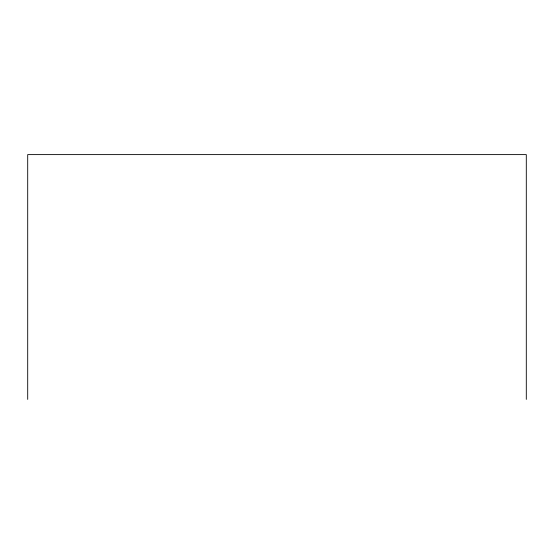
<?xml version="1.0" encoding="UTF-8"?>
<svg xmlns="http://www.w3.org/2000/svg" width="554" height="554" viewBox="0 0 554 554"><rect width="100%" height="100%" fill="white"/><g stroke="black" fill="none" stroke-linecap="round" stroke-linejoin="round"><path stroke-width="0.83" d="M526.3 399.392L526.3 154.608L27.7 154.608L27.7 399.392"/></g></svg>
